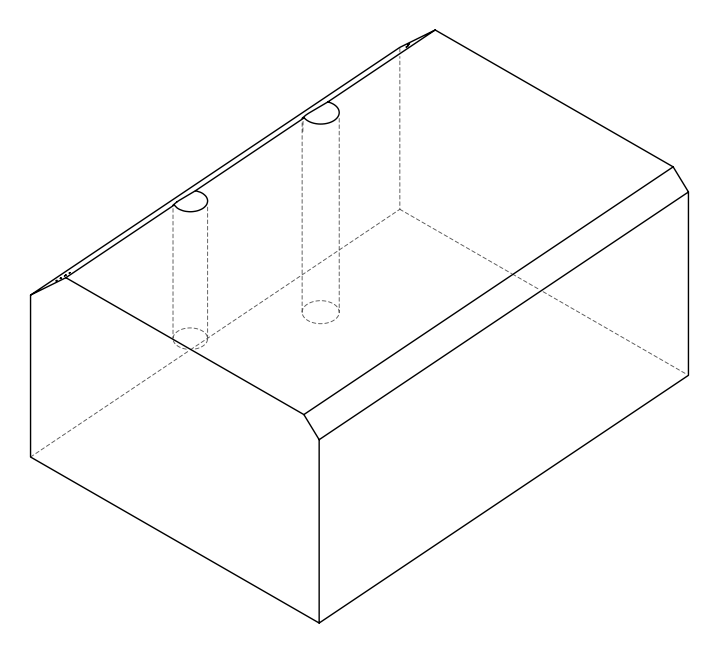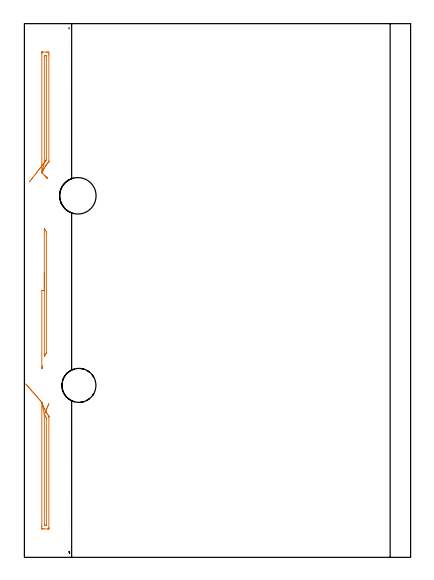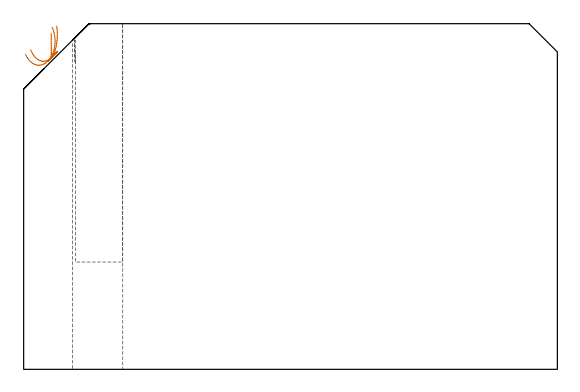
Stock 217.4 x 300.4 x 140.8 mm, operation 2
(PLAN: 8 operations, 6 tool changes, 39.6 min)
(1 AREA_MILL | FG_CHAMFER_SURFACE | UGT0205_001 | 12.18 min | 19859 mm3)
(2 AREA_MILL_1 | FG_CHAMFER_SURFACE_1 | UGT0205_001 | 24.24 min | 106277 mm3)
(3 MILL_BLIND_HOLE_FROM_SOLID_MATERIAL | STEP1POCKET | NXT0201_012 | Spiral | 1.27 min | 27663 mm3)
(4 SPOT_DRILL | STEP1HOLE | NXT0321_9005460120000 | 0.05 min | 172 mm3)
(5 DRILL_BLIND_HOLE_INTO_CENTER | STEP1HOLE | UGT0301_178 | 0.04 min | 99 mm3)
(6 GUN_DRILL_THROUGH_HOLE | STEP1HOLE | UGT0307_001 | 0.62 min | 2603 mm3)
(7 SPADE_DRILL_TO_ENLARGE_THROUGH_HOLE | STEP1HOLE | UGT0306_003 | 0.59 min | 14346 mm3)
(8 DRILL_TO_ENLARGE_THROUGH_HOLE | STEP1HOLE | UGT0301_050 | 0.6 min | 28948 mm3)
(TOOL UGT0205_001 | Chamfer Mill 20 x 3 x 45 deg. | D20 FL50 Z2)
(TOOL NXT0201_012 | ENDMILL 16mm [2P460-1600-NA 1630] | D16 FL38 Z6)
(TOOL NXT0321_9005460120000 | NC Spot Drill, 142deg, 12mm, Carbide, Uncoated | D12 PA142 FL30 Z2)
(TOOL UGT0301_178 | Twist Drill 5.4 mm | D5.4 PA118 FL55 Z2)
(TOOL UGT0307_001 | Gun Drill 5 mm | D5 PA130 FL24 Z1)
(TOOL UGT0306_003 | Spade Drill 12.5mm | D12.5 PA132 FL10 Z2)
(TOOL UGT0301_050 | Twist Drill 20.5 mm | D20.5 PA118 FL145 Z2)
(OP 2 AREA_MILL_1, part 2 of 2)
X10.272 Y107.625 Z125.972
X10.128 Y107.237 Z125.828
X9.999 Y106.887 Z125.699
X9.967 Y106.792 Z125.667
X9.838 Y106.403 Z125.538
X9.822 Y106.358 Z125.522
X9.82 Y106.357 Z125.52
X9.818 Y106.36 Z125.518
X9.815 Y106.453 Z125.515
X9.814 Y106.523 Z125.514
Y106.661
Y150.2
X11.228 Z126.928
X11.229 Y184.713 Z126.929
X11.231 Y184.845 Z126.931
X11.233 Y184.88 Z126.933
X11.25 Y184.862 Z126.95
X11.305 Y184.793 Z127.005
X11.358 Y184.722 Z127.058
X11.755 Y184.181 Z127.455
X12.327 Y183.43 Z128.027
X12.365 Y183.362 Z128.065
X12.372 Y182.796 Z128.072
X12.371 Y115.305 Z128.071
X12.37 Y115.115 Z128.07
X12.367 Y115.02 Z128.067
X12.365 Y114.976 Z128.065
X12.336 Y114.924 Z128.036
X12.299 Y114.867 Z127.999
X12.242 Y114.78 Z127.942
X11.944 Y114.332 Z127.644
X11.746 Y114.031 Z127.446
X11.594 Y113.793 Z127.294
X11.358 Y113.419 Z127.058
X11.249 Y113.249 Z126.949
X11.234 Y113.262 Z126.934
X11.232 Y113.266 Z126.932
X11.228 Y114.031 Z126.928
Y114.163
Y150.2
Y151.072 Z126.966
Y151.936 Z127.08
Y152.788 Z127.269
Y153.62 Z127.531
Y154.426 Z127.865
Y155.2 Z128.268
Y155.936 Z128.736
Y156.628 Z129.268
Y157.271 Z129.857
Y157.86 Z130.5
Y158.392 Z131.192
Y158.86 Z131.928
Y159.263 Z132.702
Y159.597 Z133.508
Y159.859 Z134.34
Y160.048 Z135.191
Y160.162 Z136.056
Y160.2 Z136.928
G0 Z150.8
X0.707 Y97.674
Z128.377
G1 X1.043 Y97.29 Z127.67
X1.418 Y96.86 Z127.01
X1.83 Y96.389 Z126.402
X2.275 Y95.879 Z125.851
X2.75 Y95.335 Z125.361
X3.251 Y94.762 Z124.936
X3.775 Y94.162 Z124.579
X4.317 Y93.542 Z124.293
X4.873 Y92.905 Z124.079
X5.44 Y92.256 Z123.941
X6.013 Y91.601 Z123.877
X6.586 Y90.944 Z123.89
X7.157 Y90.29 Z123.979
X7.721 Y89.645 Z124.143
X8.273 Y89.013 Z124.381
X8.81 Y88.399 Z124.692
X9.326 Y87.808 Z125.072
X9.819 Y87.244 Z125.519
X9.822 Y87.24 Z125.522
X9.919 Y86.965 Z125.619
X10.133 Y86.347 Z125.833
X10.267 Y85.993 Z125.967
X10.474 Y85.454 Z126.174
X10.856 Y84.561 Z126.556
X11.167 Y83.861 Z126.867
X11.258 Y83.668 Z126.958
X11.358 Y83.463 Z127.058
X11.712 Y82.775 Z127.412
X12.148 Y81.976 Z127.848
X12.204 Y81.882 Z127.904
X12.242 Y81.819 Z127.942
X12.76 Y80.989 Z128.46
X13.126 Y80.418 Z128.826
X13.347 Y80.095 Z129.047
X13.738 Y79.547 Z129.438
X13.78 Y79.486 Z129.48
X13.782 Y79.469 Z129.482
X13.785 Y79.43 Z129.485
X13.786 Y79.202 Z129.486
Y78.535
X13.785 Y16.689 Z129.485
X13.781 Y16.027 Z129.481
X13.779 Y16.01 Z129.479
X13.764 Y16.007 Z129.464
X13.722 Y16.003 Z129.422
X13.637 Y16.001 Z129.337
X13.467 Y16. Z129.167
X13.126 Z128.826
X11.156 Z126.856
X10.474 Y16.002 Z126.174
X10.268 Y16.004 Z125.968
X9.821 Y16.021 Z125.521
X9.816 Y16.461 Z125.516
X9.814 Y17.582 Z125.514
Y86.714
X9.815 Y87.013 Z125.515
X9.819 Y87.244 Z125.519
X11.232 Y80.396 Z126.932
X11.252 Y80.37 Z126.952
X11.312 Y80.279 Z127.012
X11.537 Y79.915 Z127.237
X11.994 Y79.202 Z127.694
X12.242 Y78.823 Z127.942
X12.351 Y78.655 Z128.051
X12.365 Y78.44 Z128.065
X12.369 Y78.309 Z128.069
X12.371 Y78.179 Z128.071
Y18.475
X12.37 Y18.345 Z128.07
X12.365 Y18.213 Z128.065
X12.353 Y18.01 Z128.053
X12.242 Y18.007 Z127.942
X11.827 Y18.001 Z127.527
X11.358 Z127.058
X11.291 Y18.003 Z126.991
X11.251 Y18.009 Z126.951
X11.235 Y18.013 Z126.935
X11.233 Y18.081 Z126.933
X11.229 Y18.343 Z126.929
X11.228 Y18.475 Z126.928
Y80.227
X11.23 Y80.358 Z126.93
X11.232 Y80.394 Z126.932
Y80.396
X11.541 Y81.133 Z127.282
X11.837 Y81.839 Z127.699
X12.117 Y82.51 Z128.182
X12.38 Y83.138 Z128.727
X12.624 Y83.721 Z129.329
X12.847 Y84.253 Z129.983
X13.047 Y84.73 Z130.685
X13.222 Y85.149 Z131.43
X13.372 Y85.507 Z132.212
X13.495 Y85.801 Z133.024
X13.59 Y86.028 Z133.861
X13.656 Y86.186 Z134.716
X13.694 Y86.276 Z135.583
X13.702 Y86.295 Z136.455
X13.681 Y86.245 Z137.326
X13.63 Y86.124 Z138.189
X13.551 Y85.935 Z139.036
X13.443 Y85.678 Z139.863
G0 Z150.8
X11.523 Y214.78
Z139.449
G1 X11.854 Y214.446 Z138.714
X12.138 Y214.158 Z137.941
X12.374 Y213.92 Z137.136
X12.56 Y213.732 Z136.305
X12.694 Y213.596 Z135.453
X12.775 Y213.514 Z134.589
X12.804 Y213.486 Z133.717
X12.778 Y213.511 Z132.845
X12.699 Y213.591 Z131.98
X12.568 Y213.724 Z131.128
X12.385 Y213.909 Z130.296
X12.151 Y214.145 Z129.489
X11.869 Y214.43 Z128.714
X11.54 Y214.762 Z127.977
X11.168 Y215.139 Z127.284
X10.754 Y215.557 Z126.64
X10.302 Y216.013 Z126.049
X9.816 Y216.504 Z125.516
X9.815 Y216.506 Z125.515
X9.814 Y217.4 Z125.514
X9.815 Y283.711 Z125.515
X9.819 Y284.373 Z125.519
X9.821 Y284.39 Z125.521
X9.836 Y284.393 Z125.536
X9.878 Y284.397 Z125.578
X9.963 Y284.399 Z125.663
X10.134 Y284.4 Z125.834
X10.474 Z126.174
X12.444 Z128.144
X13.126 Y284.398 Z128.826
X13.332 Y284.396 Z129.032
X13.779 Y284.379 Z129.479
X13.784 Y283.939 Z129.484
X13.786 Y282.818 Z129.486
Y222.984
X13.784 Y222.817 Z129.484
X13.781 Y222.734 Z129.481
X13.779 Y222.697 Z129.479
X13.757 Y222.668 Z129.457
X13.614 Y222.49 Z129.314
X13.287 Y222.091 Z128.987
X13.215 Y222.001 Z128.915
X13.126 Y221.888 Z128.826
X12.827 Y221.5 Z128.527
X12.597 Y221.198 Z128.297
X12.446 Y220.992 Z128.146
X12.242 Y220.709 Z127.942
X12.076 Y220.472 Z127.776
X11.961 Y220.305 Z127.661
X11.72 Y219.939 Z127.42
X11.374 Y219.412 Z127.074
X11.038 Y218.841 Z126.738
X10.851 Y218.518 Z126.551
X10.715 Y218.276 Z126.415
X10.474 Y217.84 Z126.174
X10.4 Y217.7 Z126.1
X10.362 Y217.625 Z126.062
X10.298 Y217.497 Z125.998
X10.106 Y217.104 Z125.806
X9.816 Y216.504 Z125.516
X11.269 Y222.18 Z126.969
X11.234 Y222.203 Z126.934
X11.232 Y222.218 Z126.932
X11.228 Y222.984 Z126.928
Y223.115
X11.229 Y281.925 Z126.929
X11.23 Y282.055 Z126.93
X11.235 Y282.188 Z126.935
X11.247 Y282.39 Z126.947
X11.358 Y282.393 Z127.058
X11.773 Y282.399 Z127.473
X12.242 Z127.942
X12.309 Y282.396 Z128.009
X12.349 Y282.391 Z128.049
X12.365 Y282.386 Z128.065
X12.367 Y282.319 Z128.067
X12.371 Y282.057 Z128.071
X12.372 Y281.925 Z128.072
Y224.638
X12.371 Y223.877 Z128.071
X12.369 Y223.748 Z128.069
X12.364 Y223.62 Z128.064
X12.242 Y223.459 Z127.942
X12.036 Y223.192 Z127.736
X11.876 Y222.984 Z127.576
X11.652 Y222.687 Z127.352
X11.358 Y222.295 Z127.058
X11.269 Y222.18 Z126.969
X10.801 Y221.578 Z126.546
X10.313 Y220.949 Z126.191
X9.807 Y220.297 Z125.906
X9.287 Y219.629 Z125.695
X8.759 Y218.949 Z125.558
X8.225 Y218.261 Z125.497
X7.69 Y217.573 Z125.512
X7.158 Y216.887 Z125.602
X6.632 Y216.211 Z125.768
X6.118 Y215.549 Z126.008
X5.618 Y214.905 Z126.321
X5.137 Y214.286 Z126.703
X4.678 Y213.695 Z127.152
X4.245 Y213.138 Z127.664
X3.841 Y212.618 Z128.236
X3.469 Y212.139 Z128.863
X3.132 Y211.705 Z129.541
X2.832 Y211.319 Z130.264
G0 Z150.8
M5
M2
